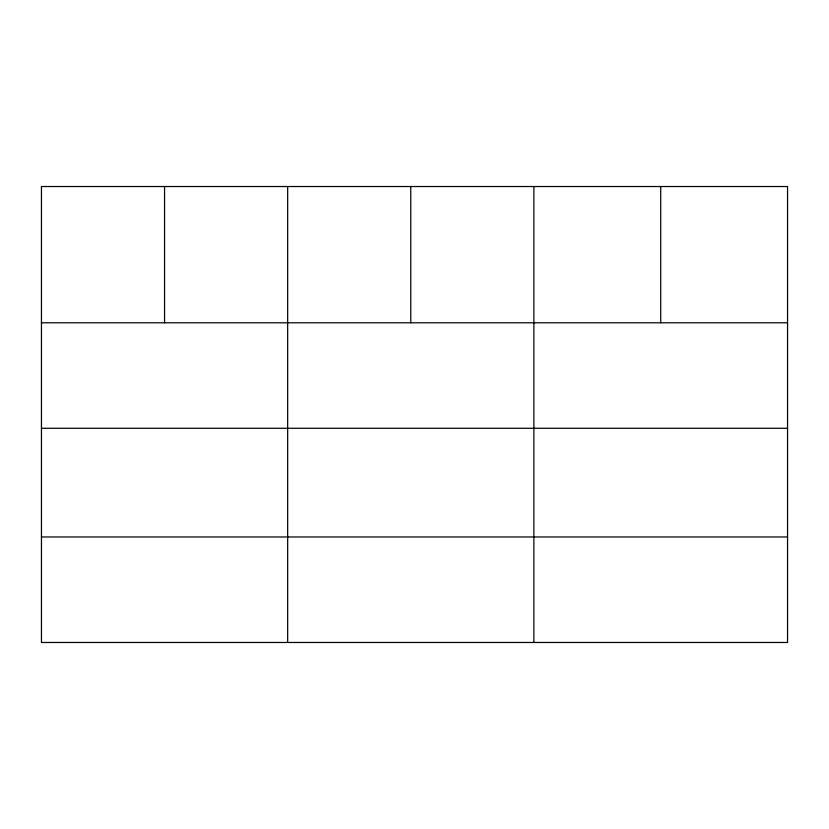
<?xml version="1.0" encoding="UTF-8"?>
<svg xmlns="http://www.w3.org/2000/svg" width="829" height="829" viewBox="0 0 829 829"><rect width="100%" height="100%" fill="white"/><g stroke="black" fill="none" stroke-linecap="round" stroke-linejoin="round"><path stroke-width="1.24" d="M787.55 428.282L787.55 186.525L41.45 186.525L41.45 642.475L787.55 642.475L787.55 428.282L41.45 428.282M41.45 322.792L787.55 322.792M41.45 536.974L787.55 536.974M660.713 186.525L660.713 322.792M533.876 186.525L533.876 642.475M410.769 186.525L410.769 322.792M287.663 186.525L287.663 642.475M164.556 186.525L164.556 322.792"/></g></svg>
